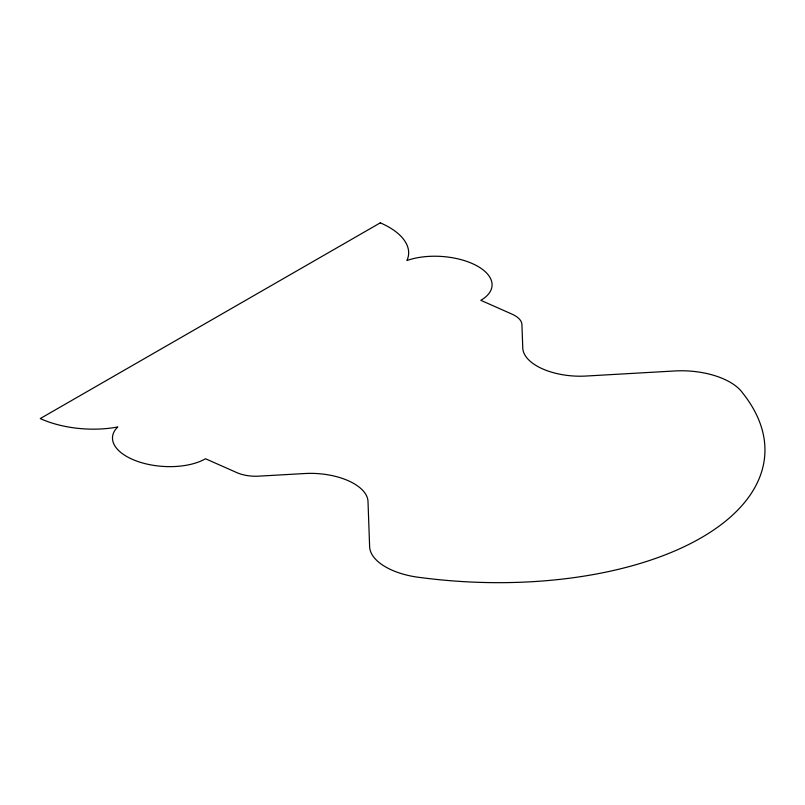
<?xml version="1.0" encoding="UTF-8"?>
<svg xmlns="http://www.w3.org/2000/svg" width="805" height="805" viewBox="0 0 805 805"><rect width="100%" height="100%" fill="white"/><g stroke="black" fill="none" stroke-linecap="round" stroke-linejoin="round"><path stroke-width="1.21" d="M380.292 222.844L40.25 418.57A72.621 35.873 3.8 0 0 117.761 426.972A52.245 25.81 3.8 0 0 136.85 461.134A52.245 25.81 3.8 0 0 205.527 458.759L236.761 472.585A26.122 12.9 3.8 0 0 258.465 476.168L304.833 473.531A52.245 25.81 3.8 0 1 368.006 501.505L369.626 546.706A58.775 29.03 3.8 0 0 421.699 577.688A296.663 146.54 3.8 0 0 700.954 537.921A296.663 146.54 3.8 0 0 742.623 392.971A58.775 29.03 3.8 0 0 674.962 370.954L585.97 376.046A52.245 25.81 3.8 0 1 522.777 348.082L521.922 324.536A26.122 12.9 3.8 0 0 512.03 314.141L480.806 300.315A52.245 25.81 3.8 0 0 476.52 265.63A52.245 25.81 3.8 0 0 406.907 260.538A72.621 35.873 3.8 0 0 380.292 222.844"/></g></svg>
